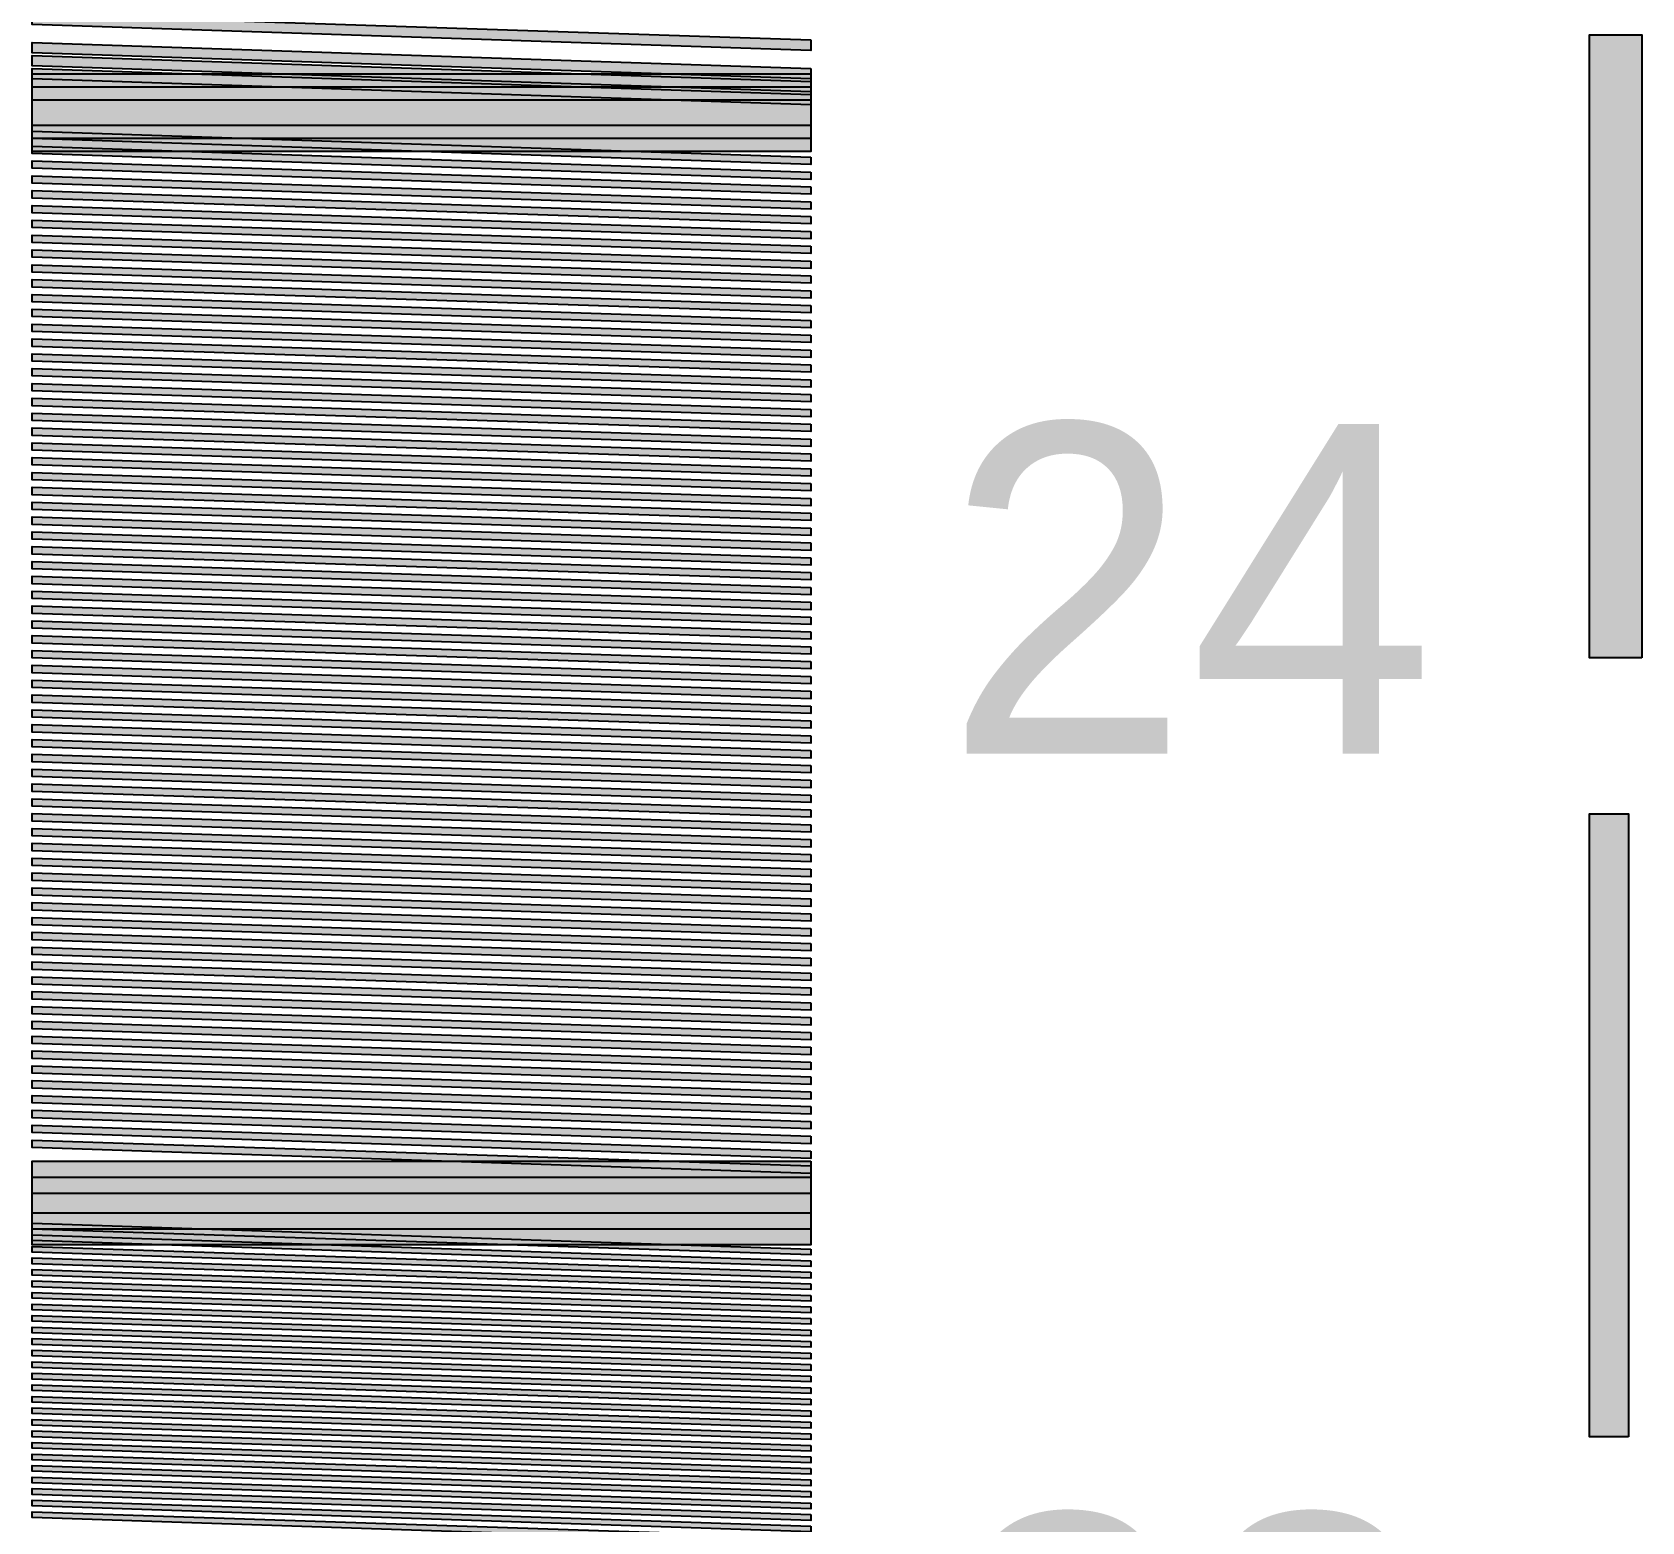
# Model space of a CAD drawing. Header units: millimetres. Extents: x 0 to 420, y 0 to 297.
# Drawn here: x 274.25 to 299.83, y 160.76 to 184.43 of the extents above; entities that cross this region are included whole.
import ezdxf

# ---------------------------------------------------------------- set-up
doc = ezdxf.new("R2010")
doc.units = ezdxf.units.MM
for name, color, linetype in [('CENTER', 7, 'Continuous'), ('LABELS', 7, 'Continuous'), ('PERIPHERY', 7, 'Continuous')]:
    doc.layers.add(name, color=color, linetype=linetype)

msp = doc.modelspace()

# ---------------------------------------------------------------- hatches: boundary and pattern name
at = {"layer": 'CENTER', "true_color": 0x000000}
h = msp.add_hatch(color=7, dxfattribs=at)
h.dxf.hatch_style = 1
h.paths.add_polyline_path([(299.826, 174.487), (298.997, 174.487), (298.997, 184.387), (299.826, 184.387), (299.826, 174.487)])
h = msp.add_hatch(color=7, dxfattribs=at)
h.dxf.hatch_style = 1
h.paths.add_polyline_path([(299.616, 162.112), (298.997, 162.112), (298.997, 172.012), (299.616, 172.012), (299.616, 162.112)])
at = {"layer": 'PERIPHERY', "true_color": 0x000000}
h = msp.add_hatch(color=7, dxfattribs=at)
h.dxf.hatch_style = 1
h.paths.add_polyline_path([(286.622, 184.305), (286.622, 184.14), (274.246, 184.552), (274.246, 184.717), (286.622, 184.305)])
h = msp.add_hatch(color=7, dxfattribs=at)
h.dxf.hatch_style = 1
h.paths.add_polyline_path([(286.622, 183.851), (286.622, 183.686), (274.246, 184.099), (274.246, 184.264), (286.622, 183.851)])
h = msp.add_hatch(color=7, dxfattribs=at)
h.dxf.hatch_style = 1
h.paths.add_polyline_path([(286.622, 183.645), (286.622, 183.48), (274.246, 183.892), (274.246, 184.057), (286.622, 183.645)])
h = msp.add_hatch(color=7, dxfattribs=at)
h.dxf.hatch_style = 1
h.paths.add_polyline_path([(286.622, 183.438), (286.622, 183.274), (274.246, 183.686), (274.246, 183.851), (286.622, 183.438)])
h = msp.add_hatch(color=7, dxfattribs=at)
h.dxf.hatch_style = 1
h.paths.add_polyline_path([(286.622, 183.768), (286.622, 182.944), (274.246, 182.944), (274.246, 183.768), (286.622, 183.768)])
h = msp.add_hatch(color=7, dxfattribs=at)
h.dxf.hatch_style = 1
h.paths.add_polyline_path([(286.622, 183.562), (286.622, 182.737), (274.246, 182.737), (274.246, 183.562), (286.622, 183.562)])
h = msp.add_hatch(color=7, dxfattribs=at)
h.dxf.hatch_style = 1
h.paths.add_polyline_path([(286.622, 183.356), (286.622, 182.531), (274.246, 182.531), (274.246, 183.356), (286.622, 183.356)])
h = msp.add_hatch(color=7, dxfattribs=at)
h.dxf.hatch_style = 1
h.paths.add_polyline_path([(286.622, 182.442), (286.622, 182.324), (274.246, 182.737), (274.246, 182.855), (286.622, 182.442)])
h = msp.add_hatch(color=7, dxfattribs=at)
h.dxf.hatch_style = 1
h.paths.add_polyline_path([(286.622, 182.207), (286.622, 182.089), (274.246, 182.501), (274.246, 182.619), (286.622, 182.207)])
h = msp.add_hatch(color=7, dxfattribs=at)
h.dxf.hatch_style = 1
h.paths.add_polyline_path([(286.622, 181.971), (286.622, 181.853), (274.246, 182.266), (274.246, 182.384), (286.622, 181.971)])
h = msp.add_hatch(color=7, dxfattribs=at)
h.dxf.hatch_style = 1
h.paths.add_polyline_path([(286.622, 181.735), (286.622, 181.618), (274.246, 182.03), (274.246, 182.148), (286.622, 181.735)])
h = msp.add_hatch(color=7, dxfattribs=at)
h.dxf.hatch_style = 1
h.paths.add_polyline_path([(286.622, 181.5), (286.622, 181.382), (274.246, 181.794), (274.246, 181.912), (286.622, 181.5)])
h = msp.add_hatch(color=7, dxfattribs=at)
h.dxf.hatch_style = 1
h.paths.add_polyline_path([(286.622, 181.264), (286.622, 181.146), (274.246, 181.559), (274.246, 181.677), (286.622, 181.264)])
h = msp.add_hatch(color=7, dxfattribs=at)
h.dxf.hatch_style = 1
h.paths.add_polyline_path([(286.622, 181.028), (286.622, 180.91), (274.246, 181.323), (274.246, 181.441), (286.622, 181.028)])
h = msp.add_hatch(color=7, dxfattribs=at)
h.dxf.hatch_style = 1
h.paths.add_polyline_path([(286.622, 180.793), (286.622, 180.675), (274.246, 181.087), (274.246, 181.205), (286.622, 180.793)])
h = msp.add_hatch(color=7, dxfattribs=at)
h.dxf.hatch_style = 1
h.paths.add_polyline_path([(286.622, 180.557), (286.622, 180.439), (274.246, 180.852), (274.246, 180.969), (286.622, 180.557)])
h = msp.add_hatch(color=7, dxfattribs=at)
h.dxf.hatch_style = 1
h.paths.add_polyline_path([(286.622, 180.321), (286.622, 180.203), (274.246, 180.616), (274.246, 180.733), (286.622, 180.321)])
h = msp.add_hatch(color=7, dxfattribs=at)
h.dxf.hatch_style = 1
h.paths.add_polyline_path([(286.622, 180.085), (286.622, 179.967), (274.246, 180.38), (274.246, 180.498), (286.622, 180.085)])
h = msp.add_hatch(color=7, dxfattribs=at)
h.dxf.hatch_style = 1
h.paths.add_polyline_path([(286.622, 179.85), (286.622, 179.732), (274.246, 180.144), (274.246, 180.262), (286.622, 179.85)])
h = msp.add_hatch(color=7, dxfattribs=at)
h.dxf.hatch_style = 1
h.paths.add_polyline_path([(286.622, 179.614), (286.622, 179.496), (274.246, 179.909), (274.246, 180.027), (286.622, 179.614)])
h = msp.add_hatch(color=7, dxfattribs=at)
h.dxf.hatch_style = 1
h.paths.add_polyline_path([(286.622, 179.379), (286.622, 179.261), (274.246, 179.673), (274.246, 179.791), (286.622, 179.379)])
h = msp.add_hatch(color=7, dxfattribs=at)
h.dxf.hatch_style = 1
h.paths.add_polyline_path([(286.622, 179.143), (286.622, 179.025), (274.246, 179.437), (274.246, 179.555), (286.622, 179.143)])
h = msp.add_hatch(color=7, dxfattribs=at)
h.dxf.hatch_style = 1
h.paths.add_polyline_path([(286.622, 178.907), (286.622, 178.789), (274.246, 179.202), (274.246, 179.32), (286.622, 178.907)])
h = msp.add_hatch(color=7, dxfattribs=at)
h.dxf.hatch_style = 1
h.paths.add_polyline_path([(286.622, 178.671), (286.622, 178.553), (274.246, 178.966), (274.246, 179.084), (286.622, 178.671)])
h = msp.add_hatch(color=7, dxfattribs=at)
h.dxf.hatch_style = 1
h.paths.add_polyline_path([(286.622, 178.436), (286.622, 178.318), (274.246, 178.73), (274.246, 178.848), (286.622, 178.436)])
h = msp.add_hatch(color=7, dxfattribs=at)
h.dxf.hatch_style = 1
h.paths.add_polyline_path([(286.622, 178.2), (286.622, 178.082), (274.246, 178.494), (274.246, 178.612), (286.622, 178.2)])
h = msp.add_hatch(color=7, dxfattribs=at)
h.dxf.hatch_style = 1
h.paths.add_polyline_path([(286.622, 177.964), (286.622, 177.846), (274.246, 178.259), (274.246, 178.377), (286.622, 177.964)])
h = msp.add_hatch(color=7, dxfattribs=at)
h.dxf.hatch_style = 1
h.paths.add_polyline_path([(286.622, 177.729), (286.622, 177.611), (274.246, 178.023), (274.246, 178.141), (286.622, 177.729)])
h = msp.add_hatch(color=7, dxfattribs=at)
h.dxf.hatch_style = 1
h.paths.add_polyline_path([(286.622, 177.493), (286.622, 177.375), (274.246, 177.787), (274.246, 177.905), (286.622, 177.493)])
h = msp.add_hatch(color=7, dxfattribs=at)
h.dxf.hatch_style = 1
h.paths.add_polyline_path([(286.622, 177.257), (286.622, 177.139), (274.246, 177.552), (274.246, 177.67), (286.622, 177.257)])
h = msp.add_hatch(color=7, dxfattribs=at)
h.dxf.hatch_style = 1
h.paths.add_polyline_path([(286.622, 177.022), (286.622, 176.904), (274.246, 177.316), (274.246, 177.434), (286.622, 177.022)])
h = msp.add_hatch(color=7, dxfattribs=at)
h.dxf.hatch_style = 1
h.paths.add_polyline_path([(286.622, 176.786), (286.622, 176.668), (274.246, 177.08), (274.246, 177.198), (286.622, 176.786)])
h = msp.add_hatch(color=7, dxfattribs=at)
h.dxf.hatch_style = 1
h.paths.add_polyline_path([(286.622, 176.55), (286.622, 176.432), (274.246, 176.844), (274.246, 176.962), (286.622, 176.55)])
h = msp.add_hatch(color=7, dxfattribs=at)
h.dxf.hatch_style = 1
h.paths.add_polyline_path([(286.622, 176.314), (286.622, 176.196), (274.246, 176.609), (274.246, 176.726), (286.622, 176.314)])
h = msp.add_hatch(color=7, dxfattribs=at)
h.dxf.hatch_style = 1
h.paths.add_polyline_path([(286.622, 176.078), (286.622, 175.96), (274.246, 176.373), (274.246, 176.491), (286.622, 176.078)])
h = msp.add_hatch(color=7, dxfattribs=at)
h.dxf.hatch_style = 1
h.paths.add_polyline_path([(286.622, 175.843), (286.622, 175.725), (274.246, 176.137), (274.246, 176.255), (286.622, 175.843)])
h = msp.add_hatch(color=7, dxfattribs=at)
h.dxf.hatch_style = 1
h.paths.add_polyline_path([(286.622, 175.607), (286.622, 175.489), (274.246, 175.902), (274.246, 176.019), (286.622, 175.607)])
h = msp.add_hatch(color=7, dxfattribs=at)
h.dxf.hatch_style = 1
h.paths.add_polyline_path([(286.622, 175.371), (286.622, 175.253), (274.246, 175.666), (274.246, 175.784), (286.622, 175.371)])
h = msp.add_hatch(color=7, dxfattribs=at)
h.dxf.hatch_style = 1
h.paths.add_polyline_path([(286.622, 175.136), (286.622, 175.018), (274.246, 175.43), (274.246, 175.548), (286.622, 175.136)])
h = msp.add_hatch(color=7, dxfattribs=at)
h.dxf.hatch_style = 1
h.paths.add_polyline_path([(286.622, 174.9), (286.622, 174.782), (274.246, 175.195), (274.246, 175.313), (286.622, 174.9)])
h = msp.add_hatch(color=7, dxfattribs=at)
h.dxf.hatch_style = 1
h.paths.add_polyline_path([(286.622, 174.664), (286.622, 174.547), (274.246, 174.959), (274.246, 175.077), (286.622, 174.664)])
h = msp.add_hatch(color=7, dxfattribs=at)
h.dxf.hatch_style = 1
h.paths.add_polyline_path([(286.622, 174.429), (286.622, 174.311), (274.246, 174.723), (274.246, 174.841), (286.622, 174.429)])
h = msp.add_hatch(color=7, dxfattribs=at)
h.dxf.hatch_style = 1
h.paths.add_polyline_path([(286.622, 174.193), (286.622, 174.075), (274.246, 174.488), (274.246, 174.606), (286.622, 174.193)])
h = msp.add_hatch(color=7, dxfattribs=at)
h.dxf.hatch_style = 1
h.paths.add_polyline_path([(286.622, 173.957), (286.622, 173.839), (274.246, 174.252), (274.246, 174.37), (286.622, 173.957)])
h = msp.add_hatch(color=7, dxfattribs=at)
h.dxf.hatch_style = 1
h.paths.add_polyline_path([(286.622, 173.722), (286.622, 173.604), (274.246, 174.016), (274.246, 174.134), (286.622, 173.722)])
h = msp.add_hatch(color=7, dxfattribs=at)
h.dxf.hatch_style = 1
h.paths.add_polyline_path([(286.622, 173.486), (286.622, 173.368), (274.246, 173.78), (274.246, 173.898), (286.622, 173.486)])
h = msp.add_hatch(color=7, dxfattribs=at)
h.dxf.hatch_style = 1
h.paths.add_polyline_path([(286.622, 173.25), (286.622, 173.132), (274.246, 173.545), (274.246, 173.662), (286.622, 173.25)])
h = msp.add_hatch(color=7, dxfattribs=at)
h.dxf.hatch_style = 1
h.paths.add_polyline_path([(286.622, 173.014), (286.622, 172.896), (274.246, 173.309), (274.246, 173.427), (286.622, 173.014)])
h = msp.add_hatch(color=7, dxfattribs=at)
h.dxf.hatch_style = 1
h.paths.add_polyline_path([(286.622, 172.779), (286.622, 172.661), (274.246, 173.073), (274.246, 173.191), (286.622, 172.779)])
h = msp.add_hatch(color=7, dxfattribs=at)
h.dxf.hatch_style = 1
h.paths.add_polyline_path([(286.622, 172.543), (286.622, 172.425), (274.246, 172.838), (274.246, 172.956), (286.622, 172.543)])
h = msp.add_hatch(color=7, dxfattribs=at)
h.dxf.hatch_style = 1
h.paths.add_polyline_path([(286.622, 172.308), (286.622, 172.19), (274.246, 172.602), (274.246, 172.72), (286.622, 172.308)])
h = msp.add_hatch(color=7, dxfattribs=at)
h.dxf.hatch_style = 1
h.paths.add_polyline_path([(286.622, 172.072), (286.622, 171.954), (274.246, 172.366), (274.246, 172.484), (286.622, 172.072)])
h = msp.add_hatch(color=7, dxfattribs=at)
h.dxf.hatch_style = 1
h.paths.add_polyline_path([(286.622, 171.836), (286.622, 171.718), (274.246, 172.131), (274.246, 172.249), (286.622, 171.836)])
h = msp.add_hatch(color=7, dxfattribs=at)
h.dxf.hatch_style = 1
h.paths.add_polyline_path([(286.622, 171.6), (286.622, 171.482), (274.246, 171.895), (274.246, 172.013), (286.622, 171.6)])
h = msp.add_hatch(color=7, dxfattribs=at)
h.dxf.hatch_style = 1
h.paths.add_polyline_path([(286.622, 171.365), (286.622, 171.247), (274.246, 171.659), (274.246, 171.777), (286.622, 171.365)])
h = msp.add_hatch(color=7, dxfattribs=at)
h.dxf.hatch_style = 1
h.paths.add_polyline_path([(286.622, 171.128), (286.622, 171.01), (274.246, 171.423), (274.246, 171.541), (286.622, 171.128)])
h = msp.add_hatch(color=7, dxfattribs=at)
h.dxf.hatch_style = 1
h.paths.add_polyline_path([(286.622, 170.893), (286.622, 170.775), (274.246, 171.187), (274.246, 171.305), (286.622, 170.893)])
h = msp.add_hatch(color=7, dxfattribs=at)
h.dxf.hatch_style = 1
h.paths.add_polyline_path([(286.622, 170.657), (286.622, 170.539), (274.246, 170.952), (274.246, 171.07), (286.622, 170.657)])
h = msp.add_hatch(color=7, dxfattribs=at)
h.dxf.hatch_style = 1
h.paths.add_polyline_path([(286.622, 170.422), (286.622, 170.304), (274.246, 170.716), (274.246, 170.834), (286.622, 170.422)])
h = msp.add_hatch(color=7, dxfattribs=at)
h.dxf.hatch_style = 1
h.paths.add_polyline_path([(286.622, 170.186), (286.622, 170.068), (274.246, 170.48), (274.246, 170.598), (286.622, 170.186)])
h = msp.add_hatch(color=7, dxfattribs=at)
h.dxf.hatch_style = 1
h.paths.add_polyline_path([(286.622, 169.95), (286.622, 169.832), (274.246, 170.245), (274.246, 170.363), (286.622, 169.95)])
h = msp.add_hatch(color=7, dxfattribs=at)
h.dxf.hatch_style = 1
h.paths.add_polyline_path([(286.622, 169.714), (286.622, 169.597), (274.246, 170.009), (274.246, 170.127), (286.622, 169.714)])
h = msp.add_hatch(color=7, dxfattribs=at)
h.dxf.hatch_style = 1
h.paths.add_polyline_path([(286.622, 169.479), (286.622, 169.361), (274.246, 169.774), (274.246, 169.892), (286.622, 169.479)])
h = msp.add_hatch(color=7, dxfattribs=at)
h.dxf.hatch_style = 1
h.paths.add_polyline_path([(286.622, 169.243), (286.622, 169.126), (274.246, 169.538), (274.246, 169.656), (286.622, 169.243)])
h = msp.add_hatch(color=7, dxfattribs=at)
h.dxf.hatch_style = 1
h.paths.add_polyline_path([(286.622, 169.008), (286.622, 168.89), (274.246, 169.302), (274.246, 169.42), (286.622, 169.008)])
h = msp.add_hatch(color=7, dxfattribs=at)
h.dxf.hatch_style = 1
h.paths.add_polyline_path([(286.622, 168.772), (286.622, 168.654), (274.246, 169.066), (274.246, 169.184), (286.622, 168.772)])
h = msp.add_hatch(color=7, dxfattribs=at)
h.dxf.hatch_style = 1
h.paths.add_polyline_path([(286.622, 168.536), (286.622, 168.418), (274.246, 168.831), (274.246, 168.949), (286.622, 168.536)])
h = msp.add_hatch(color=7, dxfattribs=at)
h.dxf.hatch_style = 1
h.paths.add_polyline_path([(286.622, 168.3), (286.622, 168.182), (274.246, 168.595), (274.246, 168.713), (286.622, 168.3)])
h = msp.add_hatch(color=7, dxfattribs=at)
h.dxf.hatch_style = 1
h.paths.add_polyline_path([(286.622, 168.065), (286.622, 167.947), (274.246, 168.359), (274.246, 168.477), (286.622, 168.065)])
h = msp.add_hatch(color=7, dxfattribs=at)
h.dxf.hatch_style = 1
h.paths.add_polyline_path([(286.622, 167.829), (286.622, 167.711), (274.246, 168.124), (274.246, 168.242), (286.622, 167.829)])
h = msp.add_hatch(color=7, dxfattribs=at)
h.dxf.hatch_style = 1
h.paths.add_polyline_path([(286.622, 167.593), (286.622, 167.476), (274.246, 167.888), (274.246, 168.006), (286.622, 167.593)])
h = msp.add_hatch(color=7, dxfattribs=at)
h.dxf.hatch_style = 1
h.paths.add_polyline_path([(286.622, 167.358), (286.622, 167.24), (274.246, 167.652), (274.246, 167.77), (286.622, 167.358)])
h = msp.add_hatch(color=7, dxfattribs=at)
h.dxf.hatch_style = 1
h.paths.add_polyline_path([(286.622, 167.122), (286.622, 167.004), (274.246, 167.417), (274.246, 167.535), (286.622, 167.122)])
h = msp.add_hatch(color=7, dxfattribs=at)
h.dxf.hatch_style = 1
h.paths.add_polyline_path([(286.622, 166.886), (286.622, 166.768), (274.246, 167.181), (274.246, 167.299), (286.622, 166.886)])
h = msp.add_hatch(color=7, dxfattribs=at)
h.dxf.hatch_style = 1
h.paths.add_polyline_path([(286.622, 166.651), (286.622, 166.533), (274.246, 166.945), (274.246, 167.063), (286.622, 166.651)])
h = msp.add_hatch(color=7, dxfattribs=at)
h.dxf.hatch_style = 1
h.paths.add_polyline_path([(286.622, 166.415), (286.622, 166.297), (274.246, 166.709), (274.246, 166.827), (286.622, 166.415)])
h = msp.add_hatch(color=7, dxfattribs=at)
h.dxf.hatch_style = 1
h.paths.add_polyline_path([(286.622, 166.489), (286.622, 165.664), (274.246, 165.664), (274.246, 166.489), (286.622, 166.489)])
h = msp.add_hatch(color=7, dxfattribs=at)
h.dxf.hatch_style = 1
h.paths.add_polyline_path([(286.622, 166.237), (286.622, 165.412), (274.246, 165.412), (274.246, 166.237), (286.622, 166.237)])
h = msp.add_hatch(color=7, dxfattribs=at)
h.dxf.hatch_style = 1
h.paths.add_polyline_path([(286.622, 165.985), (286.622, 165.16), (274.246, 165.16), (274.246, 165.985), (286.622, 165.985)])
h = msp.add_hatch(color=7, dxfattribs=at)
h.dxf.hatch_style = 1
h.paths.add_polyline_path([(286.622, 165.091), (286.622, 165), (274.246, 165.412), (274.246, 165.504), (286.622, 165.091)])
h = msp.add_hatch(color=7, dxfattribs=at)
h.dxf.hatch_style = 1
h.paths.add_polyline_path([(286.622, 164.908), (286.622, 164.816), (274.246, 165.229), (274.246, 165.32), (286.622, 164.908)])
h = msp.add_hatch(color=7, dxfattribs=at)
h.dxf.hatch_style = 1
h.paths.add_polyline_path([(286.622, 164.725), (286.622, 164.633), (274.246, 165.046), (274.246, 165.137), (286.622, 164.725)])
h = msp.add_hatch(color=7, dxfattribs=at)
h.dxf.hatch_style = 1
h.paths.add_polyline_path([(286.622, 164.541), (286.622, 164.45), (274.246, 164.862), (274.246, 164.954), (286.622, 164.541)])
h = msp.add_hatch(color=7, dxfattribs=at)
h.dxf.hatch_style = 1
h.paths.add_polyline_path([(286.622, 164.358), (286.622, 164.266), (274.246, 164.679), (274.246, 164.77), (286.622, 164.358)])
h = msp.add_hatch(color=7, dxfattribs=at)
h.dxf.hatch_style = 1
h.paths.add_polyline_path([(286.622, 164.175), (286.622, 164.083), (274.246, 164.496), (274.246, 164.587), (286.622, 164.175)])
h = msp.add_hatch(color=7, dxfattribs=at)
h.dxf.hatch_style = 1
h.paths.add_polyline_path([(286.622, 163.991), (286.622, 163.899), (274.246, 164.312), (274.246, 164.404), (286.622, 163.991)])
h = msp.add_hatch(color=7, dxfattribs=at)
h.dxf.hatch_style = 1
h.paths.add_polyline_path([(286.622, 163.808), (286.622, 163.716), (274.246, 164.129), (274.246, 164.22), (286.622, 163.808)])
h = msp.add_hatch(color=7, dxfattribs=at)
h.dxf.hatch_style = 1
h.paths.add_polyline_path([(286.622, 163.625), (286.622, 163.533), (274.246, 163.946), (274.246, 164.037), (286.622, 163.625)])
h = msp.add_hatch(color=7, dxfattribs=at)
h.dxf.hatch_style = 1
h.paths.add_polyline_path([(286.622, 163.442), (286.622, 163.35), (274.246, 163.762), (274.246, 163.854), (286.622, 163.442)])
h = msp.add_hatch(color=7, dxfattribs=at)
h.dxf.hatch_style = 1
h.paths.add_polyline_path([(286.622, 163.258), (286.622, 163.167), (274.246, 163.579), (274.246, 163.671), (286.622, 163.258)])
h = msp.add_hatch(color=7, dxfattribs=at)
h.dxf.hatch_style = 1
h.paths.add_polyline_path([(286.622, 163.075), (286.622, 162.983), (274.246, 163.396), (274.246, 163.488), (286.622, 163.075)])
h = msp.add_hatch(color=7, dxfattribs=at)
h.dxf.hatch_style = 1
h.paths.add_polyline_path([(286.622, 162.892), (286.622, 162.8), (274.246, 163.213), (274.246, 163.304), (286.622, 162.892)])
h = msp.add_hatch(color=7, dxfattribs=at)
h.dxf.hatch_style = 1
h.paths.add_polyline_path([(286.622, 162.708), (286.622, 162.617), (274.246, 163.029), (274.246, 163.121), (286.622, 162.708)])
h = msp.add_hatch(color=7, dxfattribs=at)
h.dxf.hatch_style = 1
h.paths.add_polyline_path([(286.622, 162.525), (286.622, 162.433), (274.246, 162.846), (274.246, 162.938), (286.622, 162.525)])
h = msp.add_hatch(color=7, dxfattribs=at)
h.dxf.hatch_style = 1
h.paths.add_polyline_path([(286.622, 162.342), (286.622, 162.25), (274.246, 162.663), (274.246, 162.754), (286.622, 162.342)])
h = msp.add_hatch(color=7, dxfattribs=at)
h.dxf.hatch_style = 1
h.paths.add_polyline_path([(286.622, 162.158), (286.622, 162.067), (274.246, 162.479), (274.246, 162.571), (286.622, 162.158)])
h = msp.add_hatch(color=7, dxfattribs=at)
h.dxf.hatch_style = 1
h.paths.add_polyline_path([(286.622, 161.975), (286.622, 161.883), (274.246, 162.296), (274.246, 162.388), (286.622, 161.975)])
h = msp.add_hatch(color=7, dxfattribs=at)
h.dxf.hatch_style = 1
h.paths.add_polyline_path([(286.622, 161.791), (286.622, 161.7), (274.246, 162.112), (274.246, 162.204), (286.622, 161.791)])
h = msp.add_hatch(color=7, dxfattribs=at)
h.dxf.hatch_style = 1
h.paths.add_polyline_path([(286.622, 161.608), (286.622, 161.517), (274.246, 161.929), (274.246, 162.021), (286.622, 161.608)])
h = msp.add_hatch(color=7, dxfattribs=at)
h.dxf.hatch_style = 1
h.paths.add_polyline_path([(286.622, 161.425), (286.622, 161.333), (274.246, 161.746), (274.246, 161.838), (286.622, 161.425)])
h = msp.add_hatch(color=7, dxfattribs=at)
h.dxf.hatch_style = 1
h.paths.add_polyline_path([(286.622, 161.242), (286.622, 161.15), (274.246, 161.563), (274.246, 161.654), (286.622, 161.242)])
h = msp.add_hatch(color=7, dxfattribs=at)
h.dxf.hatch_style = 1
h.paths.add_polyline_path([(286.622, 161.059), (286.622, 160.967), (274.246, 161.379), (274.246, 161.471), (286.622, 161.059)])
h = msp.add_hatch(color=7, dxfattribs=at)
h.dxf.hatch_style = 1
h.paths.add_polyline_path([(286.622, 160.875), (286.622, 160.784), (274.246, 161.196), (274.246, 161.288), (286.622, 160.875)])
h = msp.add_hatch(color=7, dxfattribs=at)
h.dxf.hatch_style = 1
h.paths.add_polyline_path([(286.622, 160.692), (286.622, 160.6), (274.246, 161.013), (274.246, 161.105), (286.622, 160.692)])
h = msp.add_hatch(color=7, dxfattribs=at)
h.dxf.hatch_style = 1
h.paths.add_polyline_path([(286.622, 160.509), (286.622, 160.417), (274.246, 160.83), (274.246, 160.921), (286.622, 160.509)])

# ---------------------------------------------------------------- linework, layer by layer
at = {"layer": 'CENTER', "color": 250}
for points in [[(299.826, 174.487), (298.997, 174.487), (298.997, 184.387), (299.826, 184.387), (299.826, 174.487)], [(299.616, 162.112), (298.997, 162.112), (298.997, 172.012), (299.616, 172.012), (299.616, 162.112)]]:
    msp.add_lwpolyline(points, close=True, dxfattribs=at)
at = {"layer": 'CENTER', "color": 250, "true_color": 0x000000}
for points in [[(299.826, 174.487), (299.826, 184.387), (298.997, 184.387)], [(298.997, 184.387), (298.997, 174.487), (299.826, 174.487)], [(299.616, 162.112), (299.616, 172.012), (298.997, 172.012)], [(298.997, 172.012), (298.997, 162.112), (299.616, 162.112)]]:
    msp.add_solid(points, dxfattribs=at)
at = {"layer": 'PERIPHERY', "color": 250}
for points in [[(286.622, 184.305), (286.622, 184.14), (274.246, 184.552), (274.246, 184.717), (286.622, 184.305)], [(286.622, 183.851), (286.622, 183.686), (274.246, 184.099), (274.246, 184.264), (286.622, 183.851)], [(286.622, 183.645), (286.622, 183.48), (274.246, 183.892), (274.246, 184.057), (286.622, 183.645)], [(286.622, 183.438), (286.622, 183.274), (274.246, 183.686), (274.246, 183.851), (286.622, 183.438)], [(286.622, 183.768), (286.622, 182.944), (274.246, 182.944), (274.246, 183.768), (286.622, 183.768)], [(286.622, 183.562), (286.622, 182.737), (274.246, 182.737), (274.246, 183.562), (286.622, 183.562)], [(286.622, 183.356), (286.622, 182.531), (274.246, 182.531), (274.246, 183.356), (286.622, 183.356)], [(286.622, 182.442), (286.622, 182.324), (274.246, 182.737), (274.246, 182.855), (286.622, 182.442)], [(286.622, 182.207), (286.622, 182.089), (274.246, 182.501), (274.246, 182.619), (286.622, 182.207)], [(286.622, 181.971), (286.622, 181.853), (274.246, 182.266), (274.246, 182.384), (286.622, 181.971)], [(286.622, 181.735), (286.622, 181.618), (274.246, 182.03), (274.246, 182.148), (286.622, 181.735)], [(286.622, 181.5), (286.622, 181.382), (274.246, 181.794), (274.246, 181.912), (286.622, 181.5)], [(286.622, 181.264), (286.622, 181.146), (274.246, 181.559), (274.246, 181.677), (286.622, 181.264)], [(286.622, 181.028), (286.622, 180.91), (274.246, 181.323), (274.246, 181.441), (286.622, 181.028)], [(286.622, 180.793), (286.622, 180.675), (274.246, 181.087), (274.246, 181.205), (286.622, 180.793)], [(286.622, 180.557), (286.622, 180.439), (274.246, 180.852), (274.246, 180.969), (286.622, 180.557)], [(286.622, 180.321), (286.622, 180.203), (274.246, 180.616), (274.246, 180.733), (286.622, 180.321)], [(286.622, 180.085), (286.622, 179.967), (274.246, 180.38), (274.246, 180.498), (286.622, 180.085)], [(286.622, 179.85), (286.622, 179.732), (274.246, 180.144), (274.246, 180.262), (286.622, 179.85)], [(286.622, 179.614), (286.622, 179.496), (274.246, 179.909), (274.246, 180.027), (286.622, 179.614)], [(286.622, 179.379), (286.622, 179.261), (274.246, 179.673), (274.246, 179.791), (286.622, 179.379)], [(286.622, 179.143), (286.622, 179.025), (274.246, 179.437), (274.246, 179.555), (286.622, 179.143)], [(286.622, 178.907), (286.622, 178.789), (274.246, 179.202), (274.246, 179.32), (286.622, 178.907)], [(286.622, 178.671), (286.622, 178.553), (274.246, 178.966), (274.246, 179.084), (286.622, 178.671)], [(286.622, 178.436), (286.622, 178.318), (274.246, 178.73), (274.246, 178.848), (286.622, 178.436)], [(286.622, 178.2), (286.622, 178.082), (274.246, 178.494), (274.246, 178.612), (286.622, 178.2)], [(286.622, 177.964), (286.622, 177.846), (274.246, 178.259), (274.246, 178.377), (286.622, 177.964)], [(286.622, 177.729), (286.622, 177.611), (274.246, 178.023), (274.246, 178.141), (286.622, 177.729)], [(286.622, 177.493), (286.622, 177.375), (274.246, 177.787), (274.246, 177.905), (286.622, 177.493)], [(286.622, 177.257), (286.622, 177.139), (274.246, 177.552), (274.246, 177.67), (286.622, 177.257)], [(286.622, 177.022), (286.622, 176.904), (274.246, 177.316), (274.246, 177.434), (286.622, 177.022)], [(286.622, 176.786), (286.622, 176.668), (274.246, 177.08), (274.246, 177.198), (286.622, 176.786)], [(286.622, 176.55), (286.622, 176.432), (274.246, 176.844), (274.246, 176.962), (286.622, 176.55)], [(286.622, 176.314), (286.622, 176.196), (274.246, 176.609), (274.246, 176.726), (286.622, 176.314)], [(286.622, 176.078), (286.622, 175.96), (274.246, 176.373), (274.246, 176.491), (286.622, 176.078)], [(286.622, 175.843), (286.622, 175.725), (274.246, 176.137), (274.246, 176.255), (286.622, 175.843)], [(286.622, 175.607), (286.622, 175.489), (274.246, 175.902), (274.246, 176.019), (286.622, 175.607)], [(286.622, 175.371), (286.622, 175.253), (274.246, 175.666), (274.246, 175.784), (286.622, 175.371)], [(286.622, 175.136), (286.622, 175.018), (274.246, 175.43), (274.246, 175.548), (286.622, 175.136)], [(286.622, 174.9), (286.622, 174.782), (274.246, 175.195), (274.246, 175.313), (286.622, 174.9)], [(286.622, 174.664), (286.622, 174.547), (274.246, 174.959), (274.246, 175.077), (286.622, 174.664)], [(286.622, 174.429), (286.622, 174.311), (274.246, 174.723), (274.246, 174.841), (286.622, 174.429)], [(286.622, 174.193), (286.622, 174.075), (274.246, 174.488), (274.246, 174.606), (286.622, 174.193)], [(286.622, 173.957), (286.622, 173.839), (274.246, 174.252), (274.246, 174.37), (286.622, 173.957)], [(286.622, 173.722), (286.622, 173.604), (274.246, 174.016), (274.246, 174.134), (286.622, 173.722)], [(286.622, 173.486), (286.622, 173.368), (274.246, 173.78), (274.246, 173.898), (286.622, 173.486)], [(286.622, 173.25), (286.622, 173.132), (274.246, 173.545), (274.246, 173.662), (286.622, 173.25)], [(286.622, 173.014), (286.622, 172.896), (274.246, 173.309), (274.246, 173.427), (286.622, 173.014)], [(286.622, 172.779), (286.622, 172.661), (274.246, 173.073), (274.246, 173.191), (286.622, 172.779)], [(286.622, 172.543), (286.622, 172.425), (274.246, 172.838), (274.246, 172.956), (286.622, 172.543)], [(286.622, 172.308), (286.622, 172.19), (274.246, 172.602), (274.246, 172.72), (286.622, 172.308)], [(286.622, 172.072), (286.622, 171.954), (274.246, 172.366), (274.246, 172.484), (286.622, 172.072)], [(286.622, 171.836), (286.622, 171.718), (274.246, 172.131), (274.246, 172.249), (286.622, 171.836)], [(286.622, 171.6), (286.622, 171.482), (274.246, 171.895), (274.246, 172.013), (286.622, 171.6)], [(286.622, 171.365), (286.622, 171.247), (274.246, 171.659), (274.246, 171.777), (286.622, 171.365)], [(286.622, 171.128), (286.622, 171.01), (274.246, 171.423), (274.246, 171.541), (286.622, 171.128)], [(286.622, 170.893), (286.622, 170.775), (274.246, 171.187), (274.246, 171.305), (286.622, 170.893)], [(286.622, 170.657), (286.622, 170.539), (274.246, 170.952), (274.246, 171.07), (286.622, 170.657)], [(286.622, 170.422), (286.622, 170.304), (274.246, 170.716), (274.246, 170.834), (286.622, 170.422)], [(286.622, 170.186), (286.622, 170.068), (274.246, 170.48), (274.246, 170.598), (286.622, 170.186)], [(286.622, 169.95), (286.622, 169.832), (274.246, 170.245), (274.246, 170.363), (286.622, 169.95)], [(286.622, 169.714), (286.622, 169.597), (274.246, 170.009), (274.246, 170.127), (286.622, 169.714)], [(286.622, 169.479), (286.622, 169.361), (274.246, 169.774), (274.246, 169.892), (286.622, 169.479)], [(286.622, 169.243), (286.622, 169.126), (274.246, 169.538), (274.246, 169.656), (286.622, 169.243)], [(286.622, 169.008), (286.622, 168.89), (274.246, 169.302), (274.246, 169.42), (286.622, 169.008)], [(286.622, 168.772), (286.622, 168.654), (274.246, 169.066), (274.246, 169.184), (286.622, 168.772)], [(286.622, 168.536), (286.622, 168.418), (274.246, 168.831), (274.246, 168.949), (286.622, 168.536)], [(286.622, 168.3), (286.622, 168.182), (274.246, 168.595), (274.246, 168.713), (286.622, 168.3)], [(286.622, 168.065), (286.622, 167.947), (274.246, 168.359), (274.246, 168.477), (286.622, 168.065)], [(286.622, 167.829), (286.622, 167.711), (274.246, 168.124), (274.246, 168.242), (286.622, 167.829)], [(286.622, 167.593), (286.622, 167.476), (274.246, 167.888), (274.246, 168.006), (286.622, 167.593)], [(286.622, 167.358), (286.622, 167.24), (274.246, 167.652), (274.246, 167.77), (286.622, 167.358)], [(286.622, 167.122), (286.622, 167.004), (274.246, 167.417), (274.246, 167.535), (286.622, 167.122)], [(286.622, 166.886), (286.622, 166.768), (274.246, 167.181), (274.246, 167.299), (286.622, 166.886)], [(286.622, 166.651), (286.622, 166.533), (274.246, 166.945), (274.246, 167.063), (286.622, 166.651)], [(286.622, 166.415), (286.622, 166.297), (274.246, 166.709), (274.246, 166.827), (286.622, 166.415)], [(286.622, 166.489), (286.622, 165.664), (274.246, 165.664), (274.246, 166.489), (286.622, 166.489)], [(286.622, 166.237), (286.622, 165.412), (274.246, 165.412), (274.246, 166.237), (286.622, 166.237)], [(286.622, 165.985), (286.622, 165.16), (274.246, 165.16), (274.246, 165.985), (286.622, 165.985)], [(286.622, 165.091), (286.622, 165), (274.246, 165.412), (274.246, 165.504), (286.622, 165.091)], [(286.622, 164.908), (286.622, 164.816), (274.246, 165.229), (274.246, 165.32), (286.622, 164.908)], [(286.622, 164.725), (286.622, 164.633), (274.246, 165.046), (274.246, 165.137), (286.622, 164.725)], [(286.622, 164.541), (286.622, 164.45), (274.246, 164.862), (274.246, 164.954), (286.622, 164.541)], [(286.622, 164.358), (286.622, 164.266), (274.246, 164.679), (274.246, 164.77), (286.622, 164.358)], [(286.622, 164.175), (286.622, 164.083), (274.246, 164.496), (274.246, 164.587), (286.622, 164.175)], [(286.622, 163.991), (286.622, 163.899), (274.246, 164.312), (274.246, 164.404), (286.622, 163.991)], [(286.622, 163.808), (286.622, 163.716), (274.246, 164.129), (274.246, 164.22), (286.622, 163.808)], [(286.622, 163.625), (286.622, 163.533), (274.246, 163.946), (274.246, 164.037), (286.622, 163.625)], [(286.622, 163.442), (286.622, 163.35), (274.246, 163.762), (274.246, 163.854), (286.622, 163.442)], [(286.622, 163.258), (286.622, 163.167), (274.246, 163.579), (274.246, 163.671), (286.622, 163.258)], [(286.622, 163.075), (286.622, 162.983), (274.246, 163.396), (274.246, 163.488), (286.622, 163.075)], [(286.622, 162.892), (286.622, 162.8), (274.246, 163.213), (274.246, 163.304), (286.622, 162.892)], [(286.622, 162.708), (286.622, 162.617), (274.246, 163.029), (274.246, 163.121), (286.622, 162.708)], [(286.622, 162.525), (286.622, 162.433), (274.246, 162.846), (274.246, 162.938), (286.622, 162.525)], [(286.622, 162.342), (286.622, 162.25), (274.246, 162.663), (274.246, 162.754), (286.622, 162.342)], [(286.622, 162.158), (286.622, 162.067), (274.246, 162.479), (274.246, 162.571), (286.622, 162.158)], [(286.622, 161.975), (286.622, 161.883), (274.246, 162.296), (274.246, 162.388), (286.622, 161.975)], [(286.622, 161.791), (286.622, 161.7), (274.246, 162.112), (274.246, 162.204), (286.622, 161.791)], [(286.622, 161.608), (286.622, 161.517), (274.246, 161.929), (274.246, 162.021), (286.622, 161.608)], [(286.622, 161.425), (286.622, 161.333), (274.246, 161.746), (274.246, 161.838), (286.622, 161.425)], [(286.622, 161.242), (286.622, 161.15), (274.246, 161.563), (274.246, 161.654), (286.622, 161.242)], [(286.622, 161.059), (286.622, 160.967), (274.246, 161.379), (274.246, 161.471), (286.622, 161.059)], [(286.622, 160.875), (286.622, 160.784), (274.246, 161.196), (274.246, 161.288), (286.622, 160.875)], [(286.622, 160.692), (286.622, 160.6), (274.246, 161.013), (274.246, 161.105), (286.622, 160.692)], [(286.622, 160.509), (286.622, 160.417), (274.246, 160.83), (274.246, 160.921), (286.622, 160.509)]]:
    msp.add_lwpolyline(points, close=True, dxfattribs=at)
at = {"layer": 'PERIPHERY', "color": 250, "true_color": 0x000000}
for points in [[(286.622, 184.305), (274.246, 184.717), (274.246, 184.552)], [(274.246, 184.552), (286.622, 184.14), (286.622, 184.305)], [(286.622, 183.851), (274.246, 184.264), (274.246, 184.099)], [(274.246, 184.099), (286.622, 183.686), (286.622, 183.851)], [(286.622, 183.645), (274.246, 184.057), (274.246, 183.892)], [(274.246, 183.892), (286.622, 183.48), (286.622, 183.645)], [(286.622, 183.438), (274.246, 183.851), (274.246, 183.686)], [(286.622, 183.768), (274.246, 183.768), (274.246, 182.944)], [(274.246, 182.944), (286.622, 182.944), (286.622, 183.768)], [(274.246, 183.686), (286.622, 183.274), (286.622, 183.438)], [(286.622, 183.562), (274.246, 183.562), (274.246, 182.737)], [(274.246, 182.737), (286.622, 182.737), (286.622, 183.562)], [(286.622, 183.356), (274.246, 183.356), (274.246, 182.531)], [(274.246, 182.531), (286.622, 182.531), (286.622, 183.356)], [(286.622, 182.442), (274.246, 182.855), (274.246, 182.737)], [(274.246, 182.737), (286.622, 182.324), (286.622, 182.442)], [(286.622, 182.207), (274.246, 182.619), (274.246, 182.501)], [(274.246, 182.501), (286.622, 182.089), (286.622, 182.207)], [(286.622, 181.971), (274.246, 182.384), (274.246, 182.266)], [(274.246, 182.266), (286.622, 181.853), (286.622, 181.971)], [(286.622, 181.735), (274.246, 182.148), (274.246, 182.03)], [(274.246, 182.03), (286.622, 181.618), (286.622, 181.735)], [(286.622, 181.5), (274.246, 181.912), (274.246, 181.794)], [(274.246, 181.794), (286.622, 181.382), (286.622, 181.5)], [(286.622, 181.264), (274.246, 181.677), (274.246, 181.559)], [(274.246, 181.559), (286.622, 181.146), (286.622, 181.264)], [(286.622, 181.028), (274.246, 181.441), (274.246, 181.323)], [(274.246, 181.323), (286.622, 180.91), (286.622, 181.028)], [(286.622, 180.793), (274.246, 181.205), (274.246, 181.087)], [(274.246, 181.087), (286.622, 180.675), (286.622, 180.793)], [(286.622, 180.557), (274.246, 180.969), (274.246, 180.852)], [(274.246, 180.852), (286.622, 180.439), (286.622, 180.557)], [(286.622, 180.321), (274.246, 180.733), (274.246, 180.616)], [(274.246, 180.616), (286.622, 180.203), (286.622, 180.321)], [(286.622, 180.085), (274.246, 180.498), (274.246, 180.38)], [(274.246, 180.38), (286.622, 179.967), (286.622, 180.085)], [(286.622, 179.85), (274.246, 180.262), (274.246, 180.144)], [(274.246, 180.144), (286.622, 179.732), (286.622, 179.85)], [(286.622, 179.614), (274.246, 180.027), (274.246, 179.909)], [(274.246, 179.909), (286.622, 179.496), (286.622, 179.614)], [(286.622, 179.379), (274.246, 179.791), (274.246, 179.673)], [(274.246, 179.673), (286.622, 179.261), (286.622, 179.379)], [(286.622, 179.143), (274.246, 179.555), (274.246, 179.437)], [(274.246, 179.437), (286.622, 179.025), (286.622, 179.143)], [(286.622, 178.907), (274.246, 179.32), (274.246, 179.202)], [(274.246, 179.202), (286.622, 178.789), (286.622, 178.907)], [(286.622, 178.671), (274.246, 179.084), (274.246, 178.966)], [(274.246, 178.966), (286.622, 178.553), (286.622, 178.671)], [(286.622, 178.436), (274.246, 178.848), (274.246, 178.73)], [(274.246, 178.73), (286.622, 178.318), (286.622, 178.436)], [(286.622, 178.2), (274.246, 178.612), (274.246, 178.494)], [(274.246, 178.494), (286.622, 178.082), (286.622, 178.2)], [(286.622, 177.964), (274.246, 178.377), (274.246, 178.259)], [(274.246, 178.259), (286.622, 177.846), (286.622, 177.964)], [(286.622, 177.729), (274.246, 178.141), (274.246, 178.023)], [(274.246, 178.023), (286.622, 177.611), (286.622, 177.729)], [(286.622, 177.493), (274.246, 177.905), (274.246, 177.787)], [(274.246, 177.787), (286.622, 177.375), (286.622, 177.493)], [(286.622, 177.257), (274.246, 177.67), (274.246, 177.552)], [(274.246, 177.552), (286.622, 177.139), (286.622, 177.257)], [(286.622, 177.022), (274.246, 177.434), (274.246, 177.316)], [(274.246, 177.316), (286.622, 176.904), (286.622, 177.022)], [(286.622, 176.786), (274.246, 177.198), (274.246, 177.08)], [(274.246, 177.08), (286.622, 176.668), (286.622, 176.786)], [(286.622, 176.55), (274.246, 176.962), (274.246, 176.844)], [(274.246, 176.844), (286.622, 176.432), (286.622, 176.55)], [(286.622, 176.314), (274.246, 176.726), (274.246, 176.609)], [(274.246, 176.609), (286.622, 176.196), (286.622, 176.314)], [(286.622, 176.078), (274.246, 176.491), (274.246, 176.373)], [(274.246, 176.373), (286.622, 175.96), (286.622, 176.078)], [(286.622, 175.843), (274.246, 176.255), (274.246, 176.137)], [(274.246, 176.137), (286.622, 175.725), (286.622, 175.843)], [(286.622, 175.607), (274.246, 176.019), (274.246, 175.902)], [(274.246, 175.902), (286.622, 175.489), (286.622, 175.607)], [(286.622, 175.371), (274.246, 175.784), (274.246, 175.666)], [(274.246, 175.666), (286.622, 175.253), (286.622, 175.371)], [(286.622, 175.136), (274.246, 175.548), (274.246, 175.43)], [(274.246, 175.43), (286.622, 175.018), (286.622, 175.136)], [(286.622, 174.9), (274.246, 175.313), (274.246, 175.195)], [(274.246, 175.195), (286.622, 174.782), (286.622, 174.9)], [(286.622, 174.664), (274.246, 175.077), (274.246, 174.959)], [(274.246, 174.959), (286.622, 174.547), (286.622, 174.664)], [(286.622, 174.429), (274.246, 174.841), (274.246, 174.723)], [(274.246, 174.723), (286.622, 174.311), (286.622, 174.429)], [(286.622, 174.193), (274.246, 174.606), (274.246, 174.488)], [(274.246, 174.488), (286.622, 174.075), (286.622, 174.193)], [(286.622, 173.957), (274.246, 174.37), (274.246, 174.252)], [(274.246, 174.252), (286.622, 173.839), (286.622, 173.957)], [(286.622, 173.722), (274.246, 174.134), (274.246, 174.016)], [(274.246, 174.016), (286.622, 173.604), (286.622, 173.722)], [(286.622, 173.486), (274.246, 173.898), (274.246, 173.78)], [(274.246, 173.78), (286.622, 173.368), (286.622, 173.486)], [(286.622, 173.25), (274.246, 173.662), (274.246, 173.545)], [(274.246, 173.545), (286.622, 173.132), (286.622, 173.25)], [(286.622, 173.014), (274.246, 173.427), (274.246, 173.309)], [(274.246, 173.309), (286.622, 172.896), (286.622, 173.014)], [(286.622, 172.779), (274.246, 173.191), (274.246, 173.073)], [(274.246, 173.073), (286.622, 172.661), (286.622, 172.779)], [(286.622, 172.543), (274.246, 172.956), (274.246, 172.838)], [(274.246, 172.838), (286.622, 172.425), (286.622, 172.543)], [(286.622, 172.308), (274.246, 172.72), (274.246, 172.602)], [(274.246, 172.602), (286.622, 172.19), (286.622, 172.308)], [(286.622, 172.072), (274.246, 172.484), (274.246, 172.366)], [(274.246, 172.366), (286.622, 171.954), (286.622, 172.072)], [(286.622, 171.836), (274.246, 172.249), (274.246, 172.131)], [(274.246, 172.131), (286.622, 171.718), (286.622, 171.836)], [(286.622, 171.6), (274.246, 172.013), (274.246, 171.895)], [(274.246, 171.895), (286.622, 171.482), (286.622, 171.6)], [(286.622, 171.365), (274.246, 171.777), (274.246, 171.659)], [(274.246, 171.659), (286.622, 171.247), (286.622, 171.365)], [(286.622, 171.128), (274.246, 171.541), (274.246, 171.423)], [(274.246, 171.423), (286.622, 171.01), (286.622, 171.128)], [(286.622, 170.893), (274.246, 171.305), (274.246, 171.187)], [(274.246, 171.187), (286.622, 170.775), (286.622, 170.893)], [(286.622, 170.657), (274.246, 171.07), (274.246, 170.952)], [(274.246, 170.952), (286.622, 170.539), (286.622, 170.657)], [(286.622, 170.422), (274.246, 170.834), (274.246, 170.716)], [(274.246, 170.716), (286.622, 170.304), (286.622, 170.422)], [(286.622, 170.186), (274.246, 170.598), (274.246, 170.48)], [(274.246, 170.48), (286.622, 170.068), (286.622, 170.186)], [(286.622, 169.95), (274.246, 170.363), (274.246, 170.245)], [(274.246, 170.245), (286.622, 169.832), (286.622, 169.95)], [(286.622, 169.714), (274.246, 170.127), (274.246, 170.009)], [(274.246, 170.009), (286.622, 169.597), (286.622, 169.714)], [(286.622, 169.479), (274.246, 169.892), (274.246, 169.774)], [(274.246, 169.774), (286.622, 169.361), (286.622, 169.479)], [(286.622, 169.243), (274.246, 169.656), (274.246, 169.538)], [(274.246, 169.538), (286.622, 169.126), (286.622, 169.243)], [(286.622, 169.008), (274.246, 169.42), (274.246, 169.302)], [(274.246, 169.302), (286.622, 168.89), (286.622, 169.008)], [(286.622, 168.772), (274.246, 169.184), (274.246, 169.066)], [(274.246, 169.066), (286.622, 168.654), (286.622, 168.772)], [(286.622, 168.536), (274.246, 168.949), (274.246, 168.831)], [(274.246, 168.831), (286.622, 168.418), (286.622, 168.536)], [(286.622, 168.3), (274.246, 168.713), (274.246, 168.595)], [(274.246, 168.595), (286.622, 168.182), (286.622, 168.3)], [(286.622, 168.065), (274.246, 168.477), (274.246, 168.359)], [(274.246, 168.359), (286.622, 167.947), (286.622, 168.065)], [(286.622, 167.829), (274.246, 168.242), (274.246, 168.124)], [(274.246, 168.124), (286.622, 167.711), (286.622, 167.829)], [(286.622, 167.593), (274.246, 168.006), (274.246, 167.888)], [(274.246, 167.888), (286.622, 167.476), (286.622, 167.593)], [(286.622, 167.358), (274.246, 167.77), (274.246, 167.652)], [(274.246, 167.652), (286.622, 167.24), (286.622, 167.358)], [(286.622, 167.122), (274.246, 167.535), (274.246, 167.417)], [(274.246, 167.417), (286.622, 167.004), (286.622, 167.122)], [(286.622, 166.886), (274.246, 167.299), (274.246, 167.181)], [(274.246, 167.181), (286.622, 166.768), (286.622, 166.886)], [(286.622, 166.651), (274.246, 167.063), (274.246, 166.945)], [(274.246, 166.945), (286.622, 166.533), (286.622, 166.651)], [(286.622, 166.415), (274.246, 166.827), (274.246, 166.709)], [(274.246, 166.709), (286.622, 166.297), (286.622, 166.415)], [(286.622, 166.489), (274.246, 166.489), (274.246, 165.664)], [(274.246, 165.664), (286.622, 165.664), (286.622, 166.489)], [(286.622, 166.237), (274.246, 166.237), (274.246, 165.412)], [(274.246, 165.412), (286.622, 165.412), (286.622, 166.237)], [(286.622, 165.985), (274.246, 165.985), (274.246, 165.16)], [(274.246, 165.16), (286.622, 165.16), (286.622, 165.985)], [(286.622, 165.091), (274.246, 165.504), (274.246, 165.412)], [(274.246, 165.412), (286.622, 165), (286.622, 165.091)], [(286.622, 164.908), (274.246, 165.32), (274.246, 165.229)], [(274.246, 165.229), (286.622, 164.816), (286.622, 164.908)], [(286.622, 164.725), (274.246, 165.137), (274.246, 165.046)], [(274.246, 165.046), (286.622, 164.633), (286.622, 164.725)], [(286.622, 164.541), (274.246, 164.954), (274.246, 164.862)], [(274.246, 164.862), (286.622, 164.45), (286.622, 164.541)], [(286.622, 164.358), (274.246, 164.77), (274.246, 164.679)], [(274.246, 164.679), (286.622, 164.266), (286.622, 164.358)], [(286.622, 164.175), (274.246, 164.587), (274.246, 164.496)], [(274.246, 164.496), (286.622, 164.083), (286.622, 164.175)], [(286.622, 163.991), (274.246, 164.404), (274.246, 164.312)], [(274.246, 164.312), (286.622, 163.899), (286.622, 163.991)], [(286.622, 163.808), (274.246, 164.22), (274.246, 164.129)], [(274.246, 164.129), (286.622, 163.716), (286.622, 163.808)], [(286.622, 163.625), (274.246, 164.037), (274.246, 163.946)], [(274.246, 163.946), (286.622, 163.533), (286.622, 163.625)], [(286.622, 163.442), (274.246, 163.854), (274.246, 163.762)], [(274.246, 163.762), (286.622, 163.35), (286.622, 163.442)], [(286.622, 163.258), (274.246, 163.671), (274.246, 163.579)], [(274.246, 163.579), (286.622, 163.167), (286.622, 163.258)], [(286.622, 163.075), (274.246, 163.488), (274.246, 163.396)], [(274.246, 163.396), (286.622, 162.983), (286.622, 163.075)], [(286.622, 162.892), (274.246, 163.304), (274.246, 163.213)], [(274.246, 163.213), (286.622, 162.8), (286.622, 162.892)], [(286.622, 162.708), (274.246, 163.121), (274.246, 163.029)], [(274.246, 163.029), (286.622, 162.617), (286.622, 162.708)], [(286.622, 162.525), (274.246, 162.938), (274.246, 162.846)], [(274.246, 162.846), (286.622, 162.433), (286.622, 162.525)], [(286.622, 162.342), (274.246, 162.754), (274.246, 162.663)], [(274.246, 162.663), (286.622, 162.25), (286.622, 162.342)], [(286.622, 162.158), (274.246, 162.571), (274.246, 162.479)], [(274.246, 162.479), (286.622, 162.067), (286.622, 162.158)], [(286.622, 161.975), (274.246, 162.388), (274.246, 162.296)], [(274.246, 162.296), (286.622, 161.883), (286.622, 161.975)], [(286.622, 161.791), (274.246, 162.204), (274.246, 162.112)], [(274.246, 162.112), (286.622, 161.7), (286.622, 161.791)], [(286.622, 161.608), (274.246, 162.021), (274.246, 161.929)], [(274.246, 161.929), (286.622, 161.517), (286.622, 161.608)], [(286.622, 161.425), (274.246, 161.838), (274.246, 161.746)], [(274.246, 161.746), (286.622, 161.333), (286.622, 161.425)], [(286.622, 161.242), (274.246, 161.654), (274.246, 161.563)], [(274.246, 161.563), (286.622, 161.15), (286.622, 161.242)], [(286.622, 161.059), (274.246, 161.471), (274.246, 161.379)], [(274.246, 161.379), (286.622, 160.967), (286.622, 161.059)], [(286.622, 160.875), (274.246, 161.288), (274.246, 161.196)], [(274.246, 161.196), (286.622, 160.784), (286.622, 160.875)], [(286.622, 160.692), (274.246, 161.105), (274.246, 161.013)], [(274.246, 161.013), (286.622, 160.6), (286.622, 160.692)], [(286.622, 160.509), (274.246, 160.921), (274.246, 160.83)], [(274.246, 160.83), (286.622, 160.417), (286.622, 160.509)]]:
    msp.add_solid(points, dxfattribs=at)

# ---------------------------------------------------------------- texts
at = {"layer": 'LABELS', "color": 250}
for s, p in [('24', (288.742, 172.966)), ('28', (288.742, 155.641))]:
    msp.add_text(s, height=5.2388, dxfattribs=at).set_placement(p)

doc.saveas('drawing.dxf')
